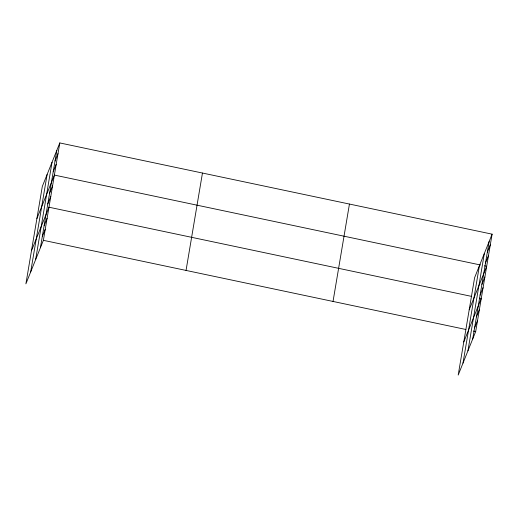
<?xml version="1.0" encoding="UTF-8"?>
<svg xmlns="http://www.w3.org/2000/svg" width="518" height="518" viewBox="0 0 518 518"><rect width="100%" height="100%" fill="white"/><g stroke="black" fill="none" stroke-linecap="round" stroke-linejoin="round"><path stroke-width="0.78" d="M30.691 271.918L47.106 174.534M35.625 259.641L52.04 162.257M40.417 247.727L56.831 150.337M59.803 142.936L42.314 186.448L25.9 283.838L43.389 240.326L59.803 142.936L492.1 234.162L475.686 331.552L458.197 375.064L474.611 277.674L492.1 234.162M186.046 270.428L202.46 173.044M333.029 301.45L349.443 204.06M462.988 363.15L479.396 265.76M467.922 350.874L484.336 253.483M472.714 338.953L489.121 241.563M55.025 161.053L57.997 153.652M53.218 171.762L56.19 164.361M36.895 218.583L54.39 175.078L480.646 265.028M49.605 193.188L52.583 185.787M47.798 203.904L50.777 196.503M31.481 250.725L48.97 207.213L471.458 296.367M44.134 225.654L47.112 218.253M42.275 236.694L45.254 229.286M487.321 252.279L490.293 244.878M485.515 262.989L488.487 255.588M469.191 309.809L486.687 266.304L484.421 265.825M481.902 284.414L484.88 277.013M480.095 295.13L483.074 287.73M463.778 341.951L481.267 298.439L479.759 298.122M476.43 316.88L479.409 309.479M474.572 327.92L477.544 320.512M43.389 240.326L465.876 329.48M473.42 331.073L475.686 331.552"/></g></svg>
